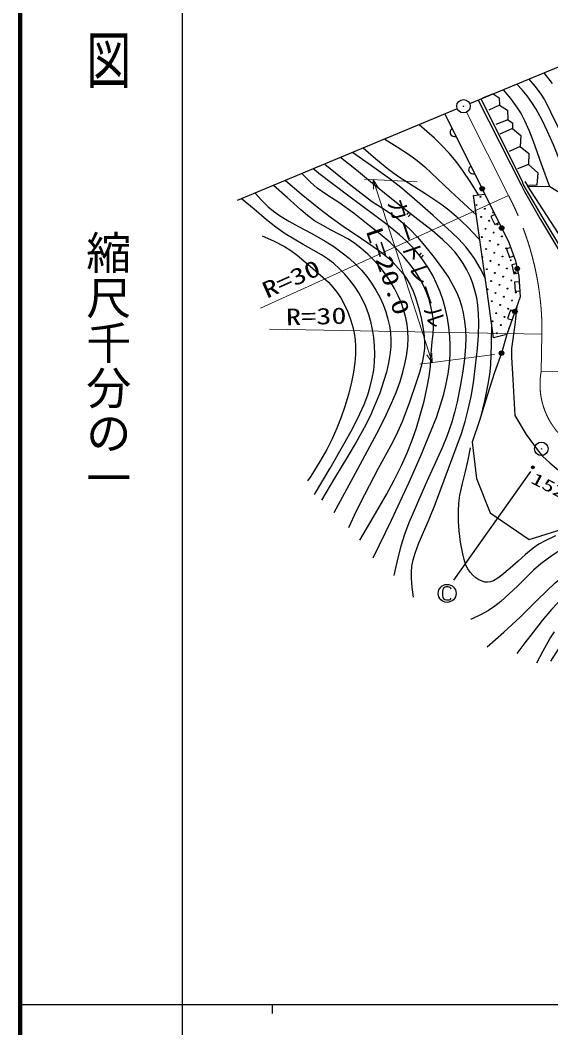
# Model space of a CAD drawing. Units: millimetres, scale not verified. Extents: x 40000 to 680000, y 20000 to 380000.
# Drawn here: x 40000 to 98961, y 202409 to 314324 of the extents above; entities that cross this region are included whole.
import ezdxf
from ezdxf.enums import TextEntityAlignment as Align

# ---------------------------------------------------------------- set-up
doc = ezdxf.new("R2010")
doc.units = ezdxf.units.MM
doc.header["$LTSCALE"] = 1000
doc.linetypes.add('CHAIN', pattern=[18.5, 12, -1.5, 3.5, -1.5])
for name, color, linetype, lineweight in [('M-BGD', 7, 'Continuous', 25), ('M-BGD-HTXT', 7, 'Continuous', 13), ('M-BMK', 2, 'CHAIN', 13), ('M-OTRS', 6, 'Continuous', 25), ('M-TTL', 2, 'Continuous', 140), ('M-TTL-BAND', 7, 'Continuous', 25)]:
    doc.layers.add(name, color=color, linetype=linetype, lineweight=lineweight)
doc.layers.add('M-BMK-SRVR', color=7, linetype='Continuous')
doc.styles.add('@ＭＳ ゴシック', font='')
doc.styles.add('ＭＳ ゴシック', font='')
doc.styles.get('@ＭＳ ゴシック').set_extended_font_data('@MS Gothic')
doc.styles.get('ＭＳ ゴシック').set_extended_font_data('MS Gothic')

# ---------------------------------------------------------------- blocks, each defined once
blk = doc.blocks.new('BUHIN9')
at = {"color": 7, "linetype": 'Continuous', "lineweight": 25}
blk.add_lwpolyline([(495, -73), (438, -181), (365, -269), (255, -364), (137, -407), (16, -424), (-138, -402), (-249, -350), (-349, -275), (-429, -152), (-474, -46), (-495, 73)], dxfattribs=at)
blk = doc.blocks.new('BUHIN34')
at = {"color": 7, "linetype": 'Continuous', "lineweight": 25}
for radius in [249, 220, 191, 161, 132, 97.5, 67.5, 38.8, 7.5]:
    blk.add_circle((0, 0), radius, dxfattribs=at)
blk = doc.blocks.new('BUHIN74')
at = {"color": 7, "linetype": 'Continuous', "lineweight": 25}
for centre, radius in [((0, 0), 150), ((0, 0), 131), ((0, 0), 112), ((0, 0), 93.8), ((0, 0), 75), ((0, 0), 56.2), ((1, 0), 37.5), ((0, 0), 18.8)]:
    blk.add_circle(centre, radius, dxfattribs=at)
blk = doc.blocks.new('BUHIN96')
at = {"color": 3, "linetype": 'Continuous', "lineweight": 25}
for radius in [746, 22.5]:
    blk.add_circle((0, 0), radius, dxfattribs=at)

msp = doc.modelspace()

# ---------------------------------------------------------------- linework, layer by layer
at = {"layer": 'M-BGD'}
for p, q in [((89951, 305055), (117664, 316524)), ((95799, 296356), (91203, 305573)), ((92561, 306135), (91358, 305648)), ((92561, 306135), (93223, 305686)), ((93223, 305686), (93261, 304887)), ((88566, 304480), (64101, 294283)), ((90884, 305441), (95666, 296040)), ((93261, 304887), (92072, 304339)), ((93261, 304887), (94130, 304310)), ((87189, 303906), (91331, 295600)), ((94130, 304310), (94189, 303269)), ((94189, 303269), (92857, 302746)), ((94689, 302294), (93309, 301675)), ((94189, 303269), (94683, 302906)), ((94683, 302906), (94689, 302294)), ((94689, 302294), (95628, 301515)), ((95628, 301515), (95569, 300295)), ((95569, 300295), (94332, 299748)), ((95569, 300295), (96520, 299522)), ((96520, 299522), (96473, 298297)), ((96473, 298297), (95260, 297798)), ((96473, 298297), (97514, 297375)), ((97514, 297375), (97401, 295990)), ((95666, 296040), (96021, 295285)), ((95888, 296090), (95799, 296356)), ((98106, 292319), (95888, 296090)), ((96066, 296414), (96421, 295882)), ((96421, 295882), (98861, 295838)), ((101661, 287731), (96421, 295882)), ((97401, 295990), (96497, 295942)), ((98861, 295838), (103120, 293220)), ((90379, 294848), (91635, 294988)), ((91896, 284177), (90379, 294848)), ((96021, 295285), (97796, 292176)), ((97796, 292176), (99970, 288582)), ((100280, 288711), (98106, 292319)), ((92583, 279041), (91896, 284177)), ((95172, 282557), (94964, 280477)), ((94964, 280477), (94587, 277862)), ((94059, 279402), (92583, 279041)), ((94587, 277862), (94587, 276909)), ((93473, 277339), (92711, 275194)), ((94587, 276909), (94720, 274405)), ((92711, 275194), (91935, 272734)), ((94720, 274405), (94942, 270400)), ((91935, 272734), (91049, 269853)), ((91049, 269853), (90229, 267466)), ((94942, 270400), (96227, 268317)), ((96227, 268317), (97424, 266632)), ((90229, 267466), (90694, 263411)), ((97424, 266632), (98022, 265901)), ((98022, 265901), (98842, 265148)), ((96703, 264208), (88143, 252129)), ((98842, 265148), (101532, 262871)), ((90694, 263411), (92201, 259605)), ((92201, 259605), (96567, 256657)), ((96567, 256657), (103185, 258741))]:
    msp.add_line(p, q, dxfattribs=at)
for points in [[(96513, 307770), (97212, 306956), (97859, 306109), (98265, 305462), (98620, 304782), (99208, 303520), (99849, 302288), (100487, 301232), (101080, 300133), (101543, 299123), (101955, 298080), (102368, 296847), (102726, 295589), (103088, 294135), (103423, 292675)], [(98169, 308456), (99098, 307301)], [(101491, 294221), (100703, 296617), (99858, 298990), (99260, 300493), (98606, 301974), (98000, 303216), (97336, 304441), (96865, 305196), (96341, 305923), (95780, 306582), (95176, 307217)], [(93660, 306590), (94460, 305614), (95214, 304597), (95650, 303908), (96034, 303185), (96544, 302041), (97002, 300867), (97902, 298348), (98823, 295838)], [(90910, 294907), (90056, 296290), (89147, 297650), (88425, 298611), (87650, 299542), (86856, 300403), (86020, 301221), (85180, 301975), (84323, 302711)], [(80509, 301121), (81901, 300271), (83256, 299373), (84123, 298722), (84954, 298022), (87803, 295320), (90686, 292655)], [(78125, 300128), (79534, 298908), (80978, 297738), (82044, 296964), (83144, 296238), (84949, 295102), (86729, 293910), (87616, 293244), (88472, 292526), (89719, 291331), (90932, 290087), (91001, 290015), (91077, 289936)], [(83707, 250229), (83556, 251300), (83467, 252365), (83470, 253015), (83533, 253669), (83674, 254393), (83875, 255110), (84256, 256160), (84701, 257210), (85447, 258917), (86131, 260632), (87607, 264517), (89030, 268432), (89435, 269740), (89782, 271068), (90095, 272535), (90350, 274028), (90603, 275924), (90799, 277854), (90905, 279295), (90951, 280732), (90927, 281703), (90844, 282679), (90719, 283479), (90533, 284281), (90287, 285071), (89981, 285851), (89629, 286589), (89219, 287306), (88776, 287963), (88280, 288591), (87645, 289281), (86966, 289931), (85765, 290951), (84514, 291936), (81799, 294041), (79130, 296186), (77384, 297645), (75600, 299057), (75585, 299069)], [(91688, 285640), (91100, 286772), (90464, 287868), (90010, 288532), (89507, 289161), (88741, 289987), (87921, 290783), (85894, 292635), (83827, 294441), (82483, 295575), (81103, 296660), (79018, 298137), (76928, 299629)], [(79237, 254612), (81244, 258793), (83202, 263010), (84467, 265862), (85676, 268735), (86239, 270209), (86747, 271705), (87068, 272801), (87332, 273918), (87538, 275028), (87685, 276160), (87762, 277162), (87779, 278175), (87737, 279208), (87635, 280237), (87476, 281240), (87256, 282242), (86988, 283192), (86659, 284136), (86273, 285059), (85833, 285956), (85354, 286797), (84826, 287603), (84274, 288339), (83675, 289036), (82938, 289783), (82160, 290486), (80886, 291518), (79565, 292511), (76361, 294886), (73194, 297309), (72878, 297554), (72554, 297806)], [(73843, 298343), (76420, 296254), (79030, 294215), (80432, 293334), (81798, 292403), (82563, 291772), (83291, 291095), (84129, 290222), (84935, 289295), (86010, 287949), (87040, 286562), (87610, 285712), (88126, 284834), (88477, 284132), (88777, 283394), (89028, 282602), (89224, 281781), (89373, 280887), (89464, 279975), (89498, 279020), (89470, 278068), (89356, 276714), (89180, 275355), (88901, 273633), (88563, 271919), (88270, 270739), (87918, 269573), (87434, 268186), (86891, 266811), (85006, 262666), (83171, 258485), (82703, 257209), (82288, 255906), (81909, 254447), (81586, 252962), (81552, 252796), (81517, 252629)], [(77723, 256578), (79238, 259094), (80700, 261640), (81557, 263245), (82361, 264878), (82980, 266265), (83544, 267674), (84030, 269061), (84460, 270466), (84868, 272025), (85221, 273607), (85428, 274738), (85574, 275876), (85649, 277259), (85784, 278639), (85892, 279431), (85940, 280236), (85905, 280952), (85809, 281677), (85631, 282544), (85393, 283404), (85118, 284176), (84784, 284935), (84377, 285681), (83913, 286406), (83302, 287237), (82636, 288039), (81893, 288850), (81110, 289616), (79992, 290566), (78826, 291477), (77136, 292805), (75414, 294082), (74198, 294855), (73011, 295680), (72270, 296327), (71565, 297021), (71439, 297150), (71306, 297286)], [(74876, 259629), (77270, 264000), (79619, 268411), (80466, 270078), (81259, 271771), (81758, 272970), (82203, 274193), (82521, 275232), (82785, 276299), (82953, 277210), (83062, 278138), (83101, 278959), (83079, 279779), (82998, 280533), (82857, 281278), (82642, 282081), (82365, 282878), (82010, 283714), (81600, 284525), (81116, 285340), (80578, 286128), (79992, 286878), (79354, 287596), (78628, 288317), (77854, 289000), (77175, 289524), (76462, 289999), (74563, 290998), (72695, 292048), (71929, 292621), (71189, 293250), (69667, 294615), (68149, 295970)], [(69485, 296527), (71212, 295031), (72986, 293574), (74426, 292478), (75900, 291430), (77921, 290088), (79916, 288691), (80690, 288069), (81434, 287394), (82012, 286791), (82551, 286143), (82972, 285547), (83341, 284921), (83665, 284230), (83938, 283503), (84263, 282404), (84535, 281271), (84743, 280251), (84889, 279233), (84935, 278542), (84921, 277851), (84830, 277074), (84679, 276301), (84379, 275186), (84015, 274071), (83251, 271880), (82435, 269727), (81925, 268562), (81354, 267411), (79775, 264532), (78246, 261618), (77348, 259789), (76462, 257944)], [(91331, 295600), (94302, 289623), (95050, 287601), (95394, 285903), (95535, 283587), (94059, 279402), (93473, 277339)], [(72695, 261652), (74432, 264550), (76123, 267490), (76954, 269021), (77737, 270591), (78203, 271649), (78611, 272725), (78897, 273640), (79126, 274571), (79279, 275450), (79373, 276341), (79409, 277250), (79384, 278161), (79300, 279071), (79155, 279973), (78954, 280854), (78694, 281718), (78395, 282513), (78041, 283281), (77627, 284039), (77161, 284764), (76640, 285462), (76069, 286125), (75457, 286748), (74805, 287325), (74156, 287823), (73470, 288273), (71435, 289405), (69435, 290586), (68392, 291341), (67383, 292146), (65987, 293316), (64601, 294491)], [(66101, 295116), (66798, 294339), (67541, 293603), (68160, 293092), (68817, 292628), (69843, 292005), (70915, 291425), (72416, 290634), (73881, 289796), (74849, 289175), (75791, 288500), (76562, 287877), (77300, 287203), (77920, 286551), (78503, 285849), (79041, 285108), (79530, 284330), (79955, 283546), (80325, 282737), (80624, 281944), (80865, 281133), (81034, 280360), (81142, 279578), (81184, 278819), (81165, 278049), (81079, 277161), (80932, 276279), (80689, 275228), (80386, 274181), (79950, 272913), (79457, 271665), (78871, 270354), (78228, 269061), (77347, 267464), (76408, 265885), (74929, 263462), (73488, 261008)], [(92746, 292754), (92298, 292531), (92743, 291636), (93191, 291858)], [(66896, 290387), (68137, 289807), (69353, 289173), (70075, 288732), (70763, 288241), (72518, 286751), (74243, 285207), (74736, 284685), (75189, 284117), (75616, 283467), (75995, 282783), (76360, 281998), (76672, 281182), (76914, 280385), (77097, 279575), (77208, 278835), (77258, 278087), (77251, 277208), (77183, 276319), (77029, 275225), (76814, 274127), (76478, 272767), (76086, 271431), (75673, 270223), (75200, 269028), (74656, 267829), (74056, 266653), (73292, 265303), (72479, 263988), (72210, 263569), (71940, 263151)], [(94502, 289081), (94034, 288908), (94381, 287970), (94849, 288144)], [(95123, 287242), (94633, 287143), (94831, 286163), (95321, 286262)], [(95434, 285244), (94935, 285214), (94996, 284216), (95495, 284246)], [(94964, 281966), (94492, 282132), (94159, 281189), (94631, 281023)], [(92376, 280590), (92338, 278316), (92241, 276042), (92137, 274960), (91975, 273887), (91583, 272043), (91156, 270201)], [(124002, 268447), (122617, 267495), (121262, 266491), (118267, 264079), (115303, 261615), (112754, 259133), (110156, 256689), (109177, 255897), (108153, 255146), (106867, 254302), (105554, 253511), (103746, 252467), (101960, 251365), (101115, 250772), (100300, 250127), (99644, 249530), (99022, 248883), (97980, 247642), (96979, 246355), (96078, 245172), (95184, 243987)], [(99461, 257058), (98318, 256507), (97636, 256115), (96985, 255671), (96134, 254985), (95322, 254254), (94445, 253443), (93517, 252668), (93062, 252343), (92580, 252072), (92264, 251957), (91940, 251903), (91630, 251919), (91312, 251999), (90954, 252157), (90615, 252375), (90276, 252668), (89984, 253000), (89727, 253392), (89527, 253807), (89322, 254414), (89170, 255051), (88935, 256341), (88764, 257616), (88700, 258684), (88696, 259766), (88748, 260663), (88859, 261552), (89131, 262870), (89464, 264191), (89777, 265504), (90036, 266821)], [(91887, 244733), (93732, 246359), (95537, 248030), (97476, 249954), (99453, 251831), (100438, 252658), (101470, 253443), (102865, 254414), (104296, 255336), (107817, 257498), (111301, 259708), (112202, 260390), (113072, 261125), (113922, 261927), (114728, 262771), (115557, 263704), (116375, 264662)], [(109938, 260776), (108566, 259786), (107153, 258842), (106175, 258264), (105158, 257733), (102662, 256669), (100203, 255555), (99431, 255099), (98689, 254590), (97851, 253935), (97041, 253225), (95243, 251464), (93413, 249756), (92742, 249239), (92036, 248771), (91134, 248280), (90203, 247841), (90139, 247812), (90075, 247783)], [(87878, 251134), (87838, 251229), (87768, 251299), (87673, 251354), (87558, 251384), (87363, 251384), (87208, 251354), (87048, 251244), (86953, 251104), (86913, 250904), (86913, 250414), (86953, 250204), (87028, 250079), (87173, 249974), (87353, 249934), (87543, 249934), (87688, 249949), (87763, 249994), (87833, 250059), (87863, 250129)], [(97401, 242947), (98108, 244297), (98864, 245608), (99368, 246372)], [(98941, 243123), (99869, 244559)]]:
    msp.add_lwpolyline(points, dxfattribs=at)
for centre, radius in [((91135, 294704), 49.8), ((90717, 293796), 49.8), ((91626, 293378), 49.8), ((91208, 292469), 49.8), ((92116, 292052), 49.8), ((92534, 292960), 49.8), ((91699, 291143), 49.8), ((93025, 291634), 49.8), ((91281, 290234), 49.8), ((92189, 289817), 49.8), ((92607, 290725), 49.8), ((93516, 290307), 49.8), ((91772, 288908), 49.8), ((93098, 289399), 49.8), ((94007, 288981), 49.8), ((92262, 287582), 49.8), ((92680, 288490), 49.8), ((93589, 288073), 49.8), ((94497, 287655), 49.8), ((91845, 286673), 49.8), ((93171, 287164), 49.8), ((94079, 286746), 49.8), ((95229, 286717), 249), ((95229, 286717), 220), ((95229, 286717), 191), ((95229, 286717), 161), ((95229, 286717), 132), ((95229, 286717), 97.5), ((95229, 286717), 67.5), ((95229, 286717), 38.8), ((95229, 286717), 7.5), ((92335, 285347), 49.8), ((92753, 286255), 49.8), ((93662, 285838), 49.8), ((94570, 285420), 49.8), ((94988, 286328), 49.8), ((91918, 284438), 49.8), ((93244, 284929), 49.8), ((94152, 284511), 49.8), ((92408, 283112), 49.8), ((92826, 284021), 49.8), ((93735, 283603), 49.8), ((94643, 283185), 49.8), ((95061, 284093), 49.8), ((93317, 282694), 49.8), ((94225, 282276), 49.8), ((94965, 281969), 249), ((94965, 281969), 220), ((94965, 281969), 191), ((94965, 281969), 161), ((94965, 281969), 132), ((94965, 281969), 97.5), ((94965, 281969), 67.5), ((92481, 280877), 49.8), ((92899, 281786), 49.8), ((93808, 281368), 49.8), ((94965, 281969), 38.8), ((94965, 281969), 7.5), ((93390, 280459), 49.8), ((92972, 279551), 49.8), ((93473, 277339), 249), ((93473, 277339), 220), ((93473, 277339), 191), ((93473, 277339), 161), ((93473, 277339), 132), ((93473, 277339), 97.5), ((93473, 277339), 67.5), ((93473, 277339), 38.8), ((93473, 277339), 7.5), ((87438, 250659), 995)]:
    msp.add_circle(centre, radius, dxfattribs=at)
for centre, start, end in [((91354, 288000), 276.41203, 99.76473), ((95479, 285002), 130.2931, 236.70118), ((94298, 280042), 85.35264, 235.79665)]:
    msp.add_arc(centre, 49.8, start, end, dxfattribs=at)
at = {"layer": 'M-BGD-HTXT'}
for p, q in [((84123, 296367), (78242, 296657)), ((85777, 276297), (79213, 296609)), ((66718, 282344), (94256, 294850)), ((97976, 279466), (67685, 279999)), ((84412, 276122), (92703, 277183)), ((97879, 275284), (106521, 275381))]:
    msp.add_line(p, q, dxfattribs=at)
for points in [[(79247, 295569), (79213, 296609), (79792, 295745)], [(85743, 277337), (85777, 276297), (85198, 277161)]]:
    msp.add_lwpolyline(points, dxfattribs=at)
at = {"layer": 'M-BMK'}
for p, q in [((89596, 304098), (94256, 294850)), ((97976, 279466), (97879, 275284))]:
    msp.add_line(p, q, dxfattribs=at)
for centre, radius, start, end in [((65379, 279726), 32598, 359.54303, 27.64307), ((105912, 273870), 8156, 170.01599, 306.5979)]:
    msp.add_arc(centre, radius, start, end, dxfattribs=at)
at = {"layer": 'M-OTRS'}
for radius in [746, 22.5]:
    msp.add_circle((89258, 304768), radius, dxfattribs=at)
at = {"layer": 'M-TTL'}
msp.add_line((40000, 380000), (40000, 20000), dxfattribs=at)
at = {"layer": 'M-TTL-BAND'}
for p, q in [((58000, 370000), (58000, 20000)), ((40000, 205000), (579000, 205000)), ((68000, 205000), (68000, 204000))]:
    msp.add_line(p, q, dxfattribs=at)

# ---------------------------------------------------------------- block references
at = {"layer": 'M-BGD', "rotation": 304.89134}
for name, p in [('BUHIN9', (88224, 301829)), ('BUHIN9', (90295, 297676)), ('BUHIN34', (91331, 295600)), ('BUHIN34', (93497, 291242)), ('BUHIN74', (96967, 264659))]:
    msp.add_blockref(name, p, dxfattribs=at)
at = {"layer": 'M-BMK-SRVR', "rotation": 304.89134}
msp.add_blockref('BUHIN96', (97908, 266712), dxfattribs=at)

# ---------------------------------------------------------------- texts
at = {"layer": 'M-BGD-HTXT', "style": 'ＭＳ ゴシック'}
msp.add_text('ガードレール', height=1833, rotation=288.7, dxfattribs=at).set_placement((80267, 293957), align=Align.BOTTOM_LEFT)
for s, height, rotation, width, p in [('L=20.0', 1833, 288.8, 1.35, (77857, 290776)), ('R=30', 1833, 24.1, 1.35, (67638, 282871)), ('R=30', 1833, 1.5, 1.35, (69566, 279882)), ('152.35', 1320, 332.4, 1.5, (96439, 262633))]:
    msp.add_text(s, height=height, rotation=rotation, dxfattribs=dict(at, width=width)).set_placement(p, align=Align.BOTTOM_LEFT)
at = {"layer": 'M-TTL-BAND', "style": '@ＭＳ ゴシック', "width": 1.4}
msp.add_text('平  面  図', height=3666, rotation=270, dxfattribs=at).set_placement((49777, 306475), align=Align.MIDDLE_RIGHT)
at = {"layer": 'M-TTL-BAND', "style": '@ＭＳ ゴシック'}
msp.add_text('縮尺千分の一', height=3666, rotation=270, dxfattribs=at).set_placement((49777, 261030), align=Align.MIDDLE_RIGHT)

doc.saveas('drawing.dxf')
